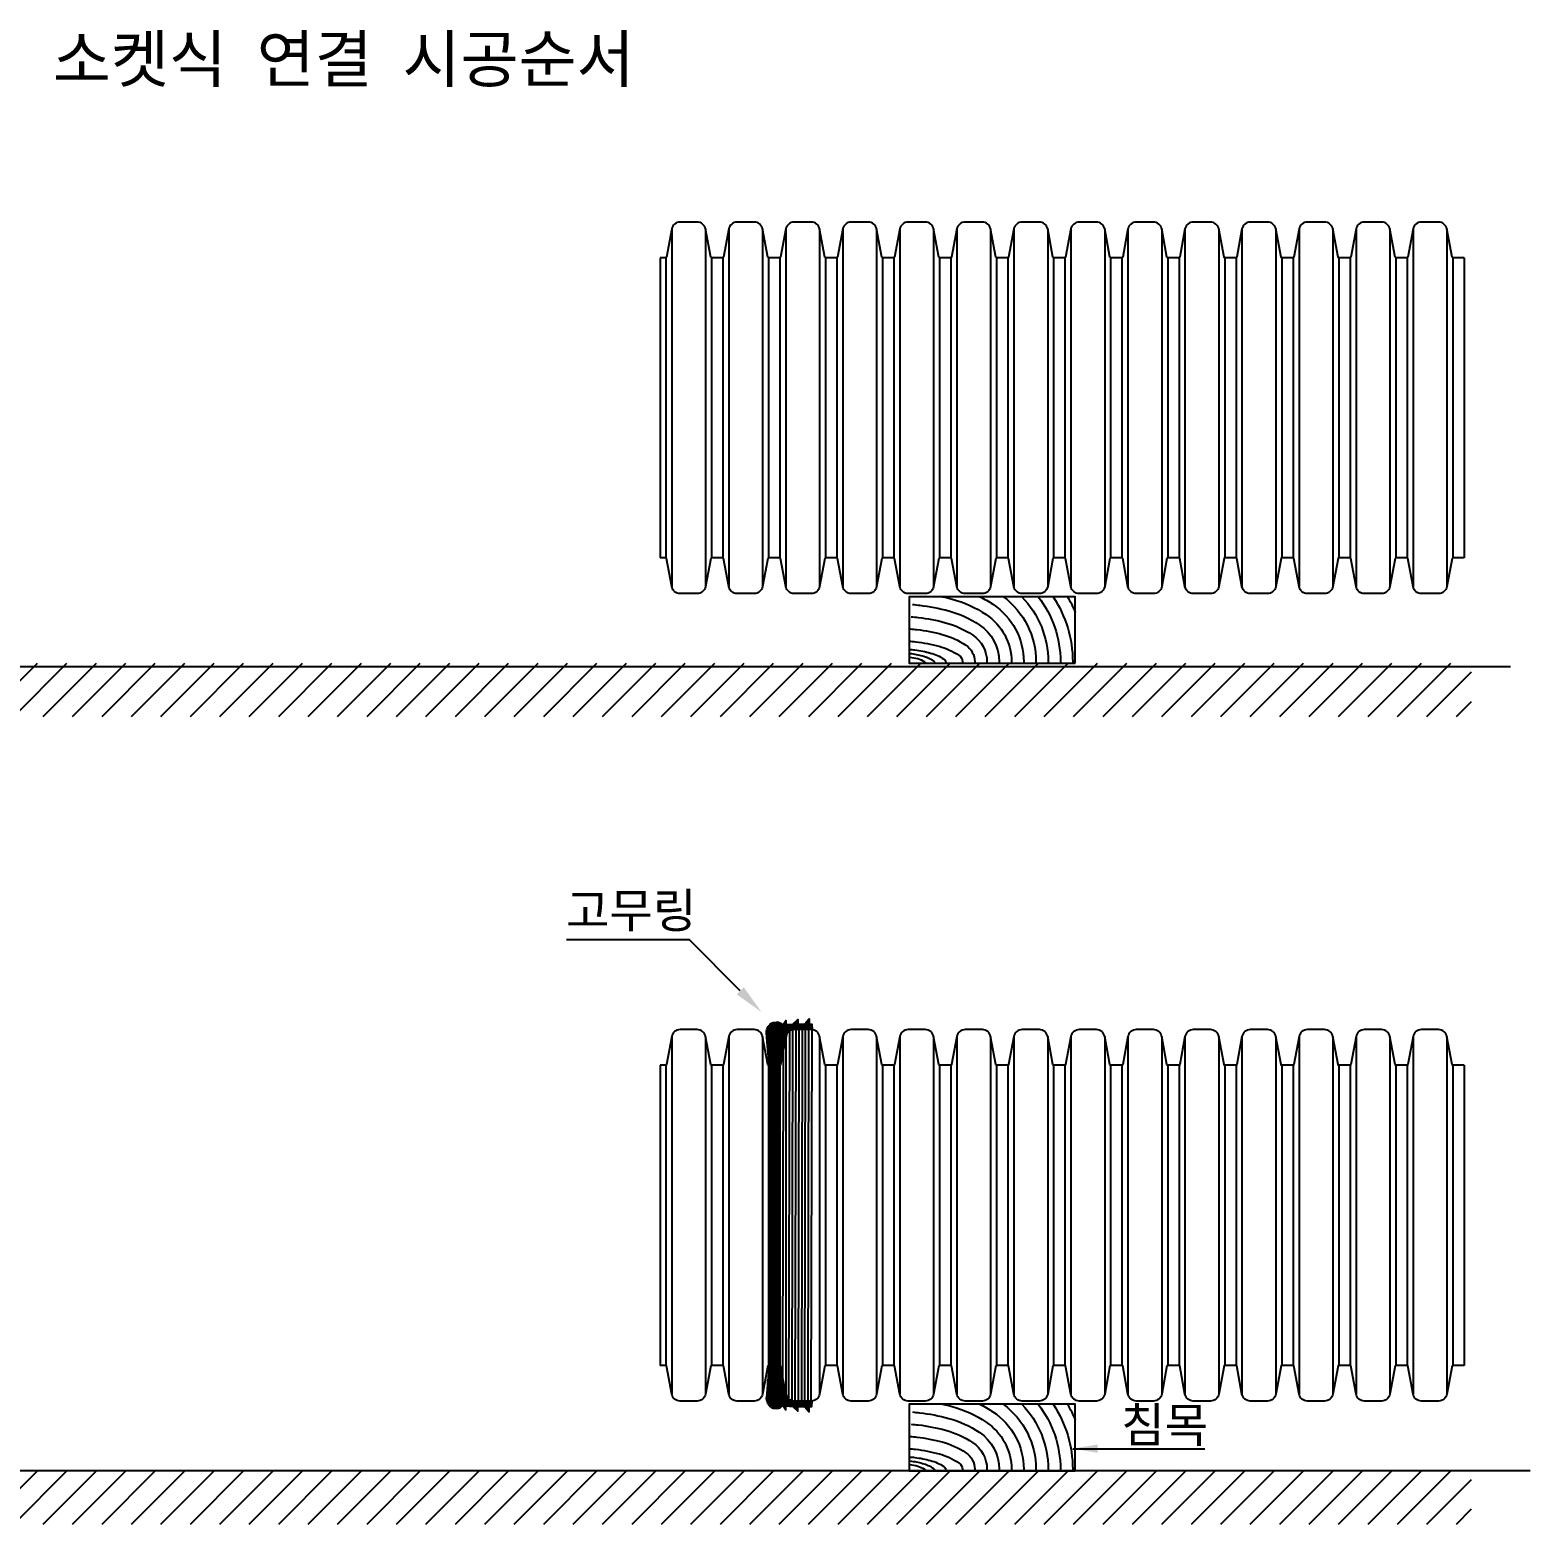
# Model space of a CAD drawing. Header units: inches. Extents: x 14 to 835, y 6 to 110.
# Drawn here: x 621.42 to 647.38, y 69.78 to 95.64 of the extents above; entities that cross this region are included whole.
import ezdxf

# ---------------------------------------------------------------- set-up
doc = ezdxf.new("R2010")
doc.units = ezdxf.units.IN
doc.header["$MEASUREMENT"] = 0
for name, color, linetype in [('ARHT', 8, 'Continuous'), ('CODN', 1, 'Continuous'), ('COMM', 7, 'Continuous'), ('TEXT', 3, 'Continuous')]:
    doc.layers.add(name, color=color, linetype=linetype)
doc.styles.add('돋움', font='DotumChe.TTF')

# ---------------------------------------------------------------- blocks, each defined once
blk = doc.blocks.new('*X17')
at = {"color": 0, "linetype": 'Continuous'}
for p, q in [((941, 571.55), (941, 573.16)), ((941.2, 571.55), (941.2, 572.93)), ((941.4, 571.55), (941.4, 572.71)), ((942.8, 571.55), (942.8, 573.03)), ((943, 571.55), (943, 572.84)), ((944.6, 570.14), (944.6, 572.94)), ((945.8, 565.96), (945.8, 572.71)), ((946, 565.96), (946, 572.73)), ((946.2, 565.96), (946.2, 572.72)), ((940.6, 571.55), (940.6, 572.41)), ((940.8, 571.55), (940.8, 572.41)), ((941.6, 571.55), (941.6, 572.48)), ((941.8, 571.55), (941.8, 572.45)), ((942, 571.55), (942, 572.44)), ((942.2, 571.55), (942.2, 572.42)), ((942.4, 571.55), (942.4, 572.41)), ((942.6, 571.55), (942.6, 572.4)), ((943.2, 571.55), (943.2, 572.65)), ((943.4, 571.55), (943.4, 572.46)), ((943.6, 571.55), (943.6, 572.39)), ((943.8, 571.54), (943.8, 572.38)), ((944, 571.47), (944, 572.37)), ((944.2, 571.33), (944.2, 572.36)), ((944.4, 571.01), (944.4, 572.34)), ((944.8, 569.26), (944.8, 572.62)), ((945, 568.36), (945, 572.33)), ((945.2, 567.43), (945.2, 572.4)), ((945.4, 566.5), (945.4, 572.56)), ((945.6, 565.96), (945.6, 572.66)), ((946.4, 565.96), (946.4, 572.67)), ((946.6, 565.96), (946.6, 572.67)), ((946.8, 565.96), (946.8, 572.56)), ((947, 565.96), (947, 572.42)), ((947.2, 566.19), (947.2, 572.23)), ((947.4, 568.23), (947.4, 571.94)), ((947.6, 570.99), (947.6, 571.28)), ((945.6, 518.79), (945.6, 565.95)), ((945.8, 518.79), (945.8, 565.95)), ((946, 518.79), (946, 565.95)), ((946.2, 518.79), (946.2, 565.95)), ((946.4, 518.79), (946.4, 565.95)), ((946.6, 518.79), (946.6, 565.95)), ((946.8, 518.79), (946.8, 565.95)), ((947, 518.79), (947, 565.95)), ((945.6, 512.08), (945.6, 518.79)), ((945.8, 512.03), (945.8, 518.79)), ((946, 512.01), (946, 518.79)), ((946.2, 512.02), (946.2, 518.79)), ((946.4, 512.07), (946.4, 518.79)), ((946.6, 512.08), (946.6, 518.79)), ((946.8, 512.18), (946.8, 518.79)), ((947, 512.32), (947, 518.79)), ((947.2, 512.51), (947.2, 518.55)), ((945, 512.41), (945, 516.38)), ((945.2, 512.34), (945.2, 517.31)), ((945.4, 512.18), (945.4, 518.24)), ((947.4, 512.8), (947.4, 516.51)), ((944.6, 511.81), (944.6, 514.6)), ((944.8, 512.12), (944.8, 515.48)), ((940.6, 512.33), (940.6, 513.19)), ((940.8, 512.33), (940.8, 513.19)), ((941, 511.58), (941, 513.19)), ((941.2, 511.81), (941.2, 513.19)), ((941.4, 512.03), (941.4, 513.19)), ((941.6, 512.26), (941.6, 513.19)), ((941.8, 512.29), (941.8, 513.19)), ((942, 512.3), (942, 513.19)), ((942.2, 512.32), (942.2, 513.19)), ((942.4, 512.33), (942.4, 513.19)), ((942.6, 512.34), (942.6, 513.19)), ((942.8, 511.71), (942.8, 513.19)), ((943, 511.9), (943, 513.19)), ((943.2, 512.09), (943.2, 513.19)), ((943.4, 512.28), (943.4, 513.19)), ((943.6, 512.35), (943.6, 513.19)), ((943.8, 512.36), (943.8, 513.2)), ((944, 512.37), (944, 513.27)), ((944.2, 512.39), (944.2, 513.41)), ((944.4, 512.4), (944.4, 513.73)), ((947.6, 513.46), (947.6, 513.75))]:
    blk.add_line(p, q, dxfattribs=at)

msp = doc.modelspace()

# ---------------------------------------------------------------- hatches: boundary and pattern name
at = {"layer": 'ARHT', "linetype": 'Continuous'}
h = msp.add_hatch(dxfattribs=at)
h.set_pattern_fill('ANSI31', color=256, scale=2.882788, style=0)
h.set_pattern_definition([(45, (354.74283, 44.64723), (-0.25480487, 0.25480487), [])])
h.paths.add_polyline_path([(604.314, 83.753), (646.368, 83.753), (646.368, 84.675), (604.313, 84.675)])
h = msp.add_hatch(dxfattribs=at)
h.set_pattern_fill('ANSI31', color=256, scale=2.882788, style=0)
h.set_pattern_definition([(45, (354.74283, 30.6703), (-0.25480487, 0.25480487), [])])
h.paths.add_polyline_path([(604.314, 69.776), (646.368, 69.776), (646.368, 70.698), (604.313, 70.698)])

# ---------------------------------------------------------------- linework, layer by layer
for p, q in [((632.524, 92.192), (632.524, 86.001)), ((633.108, 92.192), (633.108, 86.001)), ((633.511, 92.192), (633.511, 86.001)), ((634.096, 92.192), (634.096, 86.001)), ((634.498, 92.192), (634.498, 86.001)), ((635.083, 92.192), (635.083, 86.001)), ((635.485, 92.192), (635.485, 86.001)), ((636.07, 92.192), (636.07, 86.001)), ((636.472, 92.192), (636.472, 86.001)), ((637.057, 92.192), (637.057, 86.001)), ((637.459, 92.192), (637.459, 86.001)), ((638.044, 92.192), (638.044, 86.001)), ((638.446, 92.192), (638.446, 86.001)), ((639.031, 92.192), (639.031, 86.001)), ((639.433, 92.192), (639.433, 86.001)), ((640.018, 92.192), (640.018, 86.001)), ((640.42, 92.192), (640.42, 86.001)), ((641.005, 92.192), (641.005, 86.001)), ((641.407, 92.192), (641.407, 86.001)), ((641.992, 92.192), (641.992, 86.001)), ((642.394, 92.192), (642.394, 86.001)), ((642.979, 92.192), (642.979, 86.001)), ((643.381, 92.192), (643.381, 86.001)), ((643.966, 92.192), (643.966, 86.001)), ((644.368, 92.192), (644.368, 86.001)), ((644.953, 92.192), (644.953, 86.001)), ((645.355, 92.192), (645.355, 86.001)), ((645.94, 92.192), (645.94, 86.001)), ((632.323, 91.694), (632.323, 86.498)), ((632.421, 91.694), (632.421, 86.498)), ((633.211, 91.694), (633.211, 86.498)), ((633.408, 91.694), (633.408, 86.498)), ((634.198, 91.694), (634.198, 86.498)), ((634.395, 91.694), (634.395, 86.498)), ((635.185, 91.694), (635.185, 86.498)), ((635.382, 91.694), (635.382, 86.498)), ((636.172, 91.694), (636.172, 86.498)), ((636.369, 91.694), (636.369, 86.498)), ((637.159, 91.694), (637.159, 86.498)), ((637.356, 91.694), (637.356, 86.498)), ((638.146, 91.694), (638.146, 86.498)), ((638.343, 91.694), (638.343, 86.498)), ((639.133, 91.694), (639.133, 86.498)), ((639.33, 91.694), (639.33, 86.498)), ((640.12, 91.694), (640.12, 86.498)), ((640.317, 91.694), (640.317, 86.498)), ((641.108, 91.694), (641.108, 86.498)), ((641.304, 91.694), (641.304, 86.498)), ((642.095, 91.694), (642.095, 86.498)), ((642.291, 91.694), (642.291, 86.498)), ((643.082, 91.694), (643.082, 86.498)), ((643.278, 91.694), (643.278, 86.498)), ((644.069, 91.694), (644.069, 86.498)), ((644.265, 91.694), (644.265, 86.498)), ((645.056, 91.694), (645.056, 86.498)), ((645.252, 91.694), (645.252, 86.498)), ((646.043, 91.694), (646.043, 86.498)), ((646.239, 91.694), (646.239, 86.498)), ((632.524, 78.215), (632.524, 72.024)), ((633.108, 78.215), (633.108, 72.024)), ((633.511, 78.215), (633.511, 72.024)), ((634.096, 78.215), (634.096, 72.024)), ((634.498, 78.215), (634.498, 72.024)), ((634.498, 78.215), (634.498, 72.024)), ((635.083, 78.215), (635.083, 72.024)), ((635.485, 78.215), (635.485, 72.024)), ((636.07, 78.215), (636.07, 72.024)), ((636.472, 78.215), (636.472, 72.024)), ((637.057, 78.215), (637.057, 72.024)), ((637.459, 78.215), (637.459, 72.024)), ((638.044, 78.215), (638.044, 72.024)), ((638.446, 78.215), (638.446, 72.024)), ((639.031, 78.215), (639.031, 72.024)), ((639.433, 78.215), (639.433, 72.024)), ((640.018, 78.215), (640.018, 72.024)), ((640.42, 78.215), (640.42, 72.024)), ((641.005, 78.215), (641.005, 72.024)), ((641.407, 78.215), (641.407, 72.024)), ((641.992, 78.215), (641.992, 72.024)), ((642.394, 78.215), (642.394, 72.024)), ((642.979, 78.215), (642.979, 72.024)), ((643.381, 78.215), (643.381, 72.024)), ((643.966, 78.215), (643.966, 72.024)), ((644.368, 78.215), (644.368, 72.024)), ((644.953, 78.215), (644.953, 72.024)), ((645.355, 78.215), (645.355, 72.024)), ((645.94, 78.215), (645.94, 72.024)), ((632.323, 77.717), (632.323, 72.521)), ((632.421, 77.717), (632.421, 72.521)), ((633.211, 77.717), (633.211, 72.521)), ((633.408, 77.717), (633.408, 72.521)), ((634.198, 77.717), (634.198, 72.521)), ((634.395, 77.717), (634.395, 72.521)), ((635.185, 77.717), (635.185, 72.521)), ((635.382, 77.717), (635.382, 72.521)), ((636.172, 77.717), (636.172, 72.521)), ((636.369, 77.717), (636.369, 72.521)), ((637.159, 77.717), (637.159, 72.521)), ((637.356, 77.717), (637.356, 72.521)), ((638.146, 77.717), (638.146, 72.521)), ((638.343, 77.717), (638.343, 72.521)), ((639.133, 77.717), (639.133, 72.521)), ((639.33, 77.717), (639.33, 72.521)), ((640.12, 77.717), (640.12, 72.521)), ((640.317, 77.717), (640.317, 72.521)), ((641.108, 77.717), (641.108, 72.521)), ((641.304, 77.717), (641.304, 72.521)), ((642.095, 77.717), (642.095, 72.521)), ((642.291, 77.717), (642.291, 72.521)), ((643.082, 77.717), (643.082, 72.521)), ((643.278, 77.717), (643.278, 72.521)), ((644.069, 77.717), (644.069, 72.521)), ((644.265, 77.717), (644.265, 72.521)), ((645.056, 77.717), (645.056, 72.521)), ((645.252, 77.717), (645.252, 72.521)), ((646.043, 77.717), (646.043, 72.521)), ((646.239, 77.717), (646.239, 72.521))]:
    msp.add_line(p, q, dxfattribs=at)
for points in [[(636.689, 85.692, -0.005567), (636.814, 85.679, -0.038736), (637.319, 85.582, -0.07957), (637.847, 85.341, -0.251341), (638.192, 84.7, -0.007866), (638.191, 84.675, -0.04549)], [(637.213, 85.827, -0.011856), (637.376, 85.786, -0.07957), (637.965, 85.518, -0.251341), (638.404, 84.7, -0.006167), (638.403, 84.675, -0.04549)], [(637.856, 85.827, -0.02903), (638.082, 85.695, -0.251341), (638.616, 84.7, -0.005072), (638.616, 84.675, -0.04549)], [(638.263, 85.827, -0.236693), (638.828, 84.7, -0.004307), (638.828, 84.675, -0.04549)], [(638.583, 85.827, -0.195012), (639.04, 84.7, -0.003743), (639.04, 84.675, -0.04549)], [(638.864, 85.827, -0.167364), (639.252, 84.7, -0.003309), (639.252, 84.675, -0.04549)], [(639.125, 85.827, -0.14718), (639.464, 84.7, -0.002965), (639.464, 84.675, -0.04549)], [(639.374, 85.827, -0.033979), (639.509, 85.552, -0.04549)], [(636.669, 85.481, -0.005567), (636.79, 85.468, -0.038736), (637.263, 85.377, -0.07957), (637.73, 85.165, -0.251341), (637.98, 84.7, -0.010856), (637.979, 84.675, -0.04549)], [(636.65, 85.27, -0.005567), (636.766, 85.258, -0.038736), (637.207, 85.173, -0.07957), (637.613, 84.988, -0.251341), (637.768, 84.7, -0.017519), (637.767, 84.675, -0.04549)], [(636.631, 85.058, -0.005567), (636.742, 85.047, -0.038736), (637.151, 84.968, -0.07957), (637.496, 84.811, -0.251341), (637.556, 84.7, -0.04549), (637.553, 84.675, -0.07957)], [(636.631, 84.915, -0.007522), (636.731, 84.905, -0.038736), (637.004, 84.852, -0.07957), (637.233, 84.748, -0.24465), (637.273, 84.675, -0.251341)], [(636.631, 84.847, -0.001556), (636.647, 84.845, -0.038736), (636.865, 84.803, -0.07957), (637.049, 84.72, -0.194629), (637.079, 84.675, -0.251341)], [(636.631, 84.783, -0.002242), (636.646, 84.781, -0.038736), (636.782, 84.755, -0.07957), (636.897, 84.702, -0.191113), (636.916, 84.675, -0.251341)], [(636.689, 71.715, -0.005567), (636.814, 71.702, -0.038736), (637.319, 71.605, -0.07957), (637.847, 71.364, -0.251341), (638.192, 70.723, -0.007866), (638.191, 70.698, -0.04549)], [(637.213, 71.85, -0.011856), (637.376, 71.809, -0.07957), (637.965, 71.541, -0.251341), (638.404, 70.723, -0.006167), (638.403, 70.698, -0.04549)], [(637.856, 71.85, -0.02903), (638.082, 71.718, -0.251341), (638.616, 70.723, -0.005072), (638.616, 70.698, -0.04549)], [(638.263, 71.85, -0.236693), (638.828, 70.723, -0.004307), (638.828, 70.698, -0.04549)], [(638.583, 71.85, -0.195012), (639.04, 70.723, -0.003743), (639.04, 70.698, -0.04549)], [(638.864, 71.85, -0.167364), (639.252, 70.723, -0.003309), (639.252, 70.698, -0.04549)], [(639.125, 71.85, -0.14718), (639.464, 70.723, -0.002965), (639.464, 70.698, -0.04549)], [(639.374, 71.85, -0.033979), (639.509, 71.575, -0.04549)], [(636.669, 71.504, -0.005567), (636.79, 71.492, -0.038736), (637.263, 71.4, -0.07957), (637.73, 71.188, -0.251341), (637.98, 70.723, -0.010856), (637.979, 70.698, -0.04549)], [(636.65, 71.293, -0.005567), (636.766, 71.281, -0.038736), (637.207, 71.196, -0.07957), (637.613, 71.011, -0.251341), (637.768, 70.723, -0.017519), (637.767, 70.698, -0.04549)], [(636.631, 71.082, -0.005567), (636.742, 71.07, -0.038736), (637.151, 70.991, -0.07957), (637.496, 70.834, -0.251341), (637.556, 70.723, -0.04549), (637.553, 70.698, -0.07957)], [(636.631, 70.938, -0.007522), (636.731, 70.928, -0.038736), (637.004, 70.875, -0.07957), (637.233, 70.771, -0.24465), (637.273, 70.698, -0.251341)], [(636.631, 70.87, -0.001556), (636.647, 70.868, -0.038736), (636.865, 70.826, -0.07957), (637.049, 70.743, -0.194629), (637.079, 70.698, -0.251341)], [(636.631, 70.806, -0.002242), (636.646, 70.804, -0.038736), (636.782, 70.778, -0.07957), (636.897, 70.725, -0.191113), (636.916, 70.698, -0.251341)]]:
    msp.add_lwpolyline(points, format="xyb", dxfattribs=at)
for points in [[(634.553, 71.92), (634.567, 78.335)], [(634.608, 71.905), (634.622, 78.335)], [(634.663, 71.905), (634.677, 78.335)], [(634.718, 71.905), (634.732, 78.335)], [(634.773, 71.905), (634.787, 78.334)], [(634.773, 71.905), (634.787, 78.334)], [(634.828, 71.905), (634.842, 78.334)], [(634.883, 71.904), (634.897, 78.334)], [(634.939, 71.904), (634.952, 78.334)], [(634.444, 72.301), (634.456, 77.996)]]:
    msp.add_lwpolyline(points, dxfattribs=at)
at = {"layer": 'CODN'}
for p, q in [((632.829, 79.886), (630.705, 79.886)), ((633.711, 79.004), (632.829, 79.886))]:
    msp.add_line(p, q, dxfattribs=at)
at = {"layer": 'CODN', "linetype": 'Continuous'}
msp.add_line((639.464, 71.08), (641.75, 71.08), dxfattribs=at)
at = {"layer": 'CODN'}
msp.add_solid([(633.772, 79.065), (633.65, 78.943), (634.077, 78.638)], dxfattribs=at)
at = {"layer": 'CODN', "linetype": 'Continuous'}
msp.add_solid([(639.896, 71.008), (639.896, 71.152), (639.464, 71.08)], dxfattribs=at)
at = {"layer": 'COMM'}
for points in [[(646.239, 91.694), (646.141, 91.694), (646.043, 91.694, -0.360911), (646.031, 91.704), (645.94, 92.192, 0.360911), (645.796, 92.311), (645.499, 92.311, 0.360911), (645.355, 92.192), (645.264, 91.704, -0.360911), (645.252, 91.694), (645.154, 91.694), (645.056, 91.694, -0.360911), (645.044, 91.704), (644.953, 92.192, 0.360911), (644.809, 92.311), (644.512, 92.311, 0.360911), (644.368, 92.192), (644.277, 91.704, -0.360911), (644.265, 91.694), (644.167, 91.694), (644.069, 91.694, -0.360911), (644.057, 91.704), (643.966, 92.192, 0.360911), (643.822, 92.311), (643.525, 92.311, 0.360911), (643.381, 92.192), (643.29, 91.704, -0.360911), (643.278, 91.694), (643.18, 91.694), (643.082, 91.694, -0.360911), (643.07, 91.704), (642.979, 92.192, 0.360911), (642.835, 92.311), (642.538, 92.311, 0.360911), (642.394, 92.192), (642.303, 91.704, -0.360911), (642.291, 91.694), (642.193, 91.694), (642.095, 91.694, -0.360911), (642.083, 91.704), (641.992, 92.192, 0.360911), (641.848, 92.311), (641.551, 92.311, 0.360911), (641.407, 92.192), (641.316, 91.704, -0.360911), (641.304, 91.694), (641.206, 91.694), (641.108, 91.694, -0.360911), (641.096, 91.704), (641.005, 92.192, 0.360911), (640.861, 92.311), (640.564, 92.311, 0.360911), (640.42, 92.192), (640.329, 91.704, -0.360911), (640.317, 91.694), (640.219, 91.694), (640.12, 91.694, -0.360911), (640.109, 91.704), (640.018, 92.192, 0.360911), (639.874, 92.311), (639.577, 92.311, 0.360911), (639.433, 92.192), (639.342, 91.704, -0.360911), (639.33, 91.694), (639.232, 91.694), (639.133, 91.694, -0.360911), (639.122, 91.704), (639.031, 92.192, 0.360911), (638.887, 92.311), (638.59, 92.311, 0.360911), (638.446, 92.192), (638.355, 91.704, -0.360911), (638.343, 91.694), (638.245, 91.694), (638.146, 91.694, -0.360911), (638.135, 91.704), (638.044, 92.192, 0.360911), (637.9, 92.311), (637.603, 92.311, 0.360911), (637.459, 92.192), (637.368, 91.704, -0.360911), (637.356, 91.694), (637.258, 91.694), (637.159, 91.694, -0.360911), (637.148, 91.704), (637.057, 92.192, 0.360911), (636.913, 92.311), (636.616, 92.311, 0.360911), (636.472, 92.192), (636.38, 91.704, -0.360911), (636.369, 91.694), (636.271, 91.694), (636.172, 91.694, -0.360911), (636.161, 91.704), (636.07, 92.192, 0.360911), (635.926, 92.311), (635.629, 92.311, 0.360911), (635.485, 92.192), (635.393, 91.704, -0.360911), (635.382, 91.694), (635.284, 91.694), (635.185, 91.694, -0.360911), (635.174, 91.704), (635.083, 92.192, 0.360911), (634.939, 92.311), (634.642, 92.311, 0.360911), (634.498, 92.192), (634.406, 91.704, -0.360911), (634.395, 91.694), (634.297, 91.694), (634.198, 91.694, -0.360911), (634.187, 91.704), (634.096, 92.192, 0.360911), (633.951, 92.311), (633.655, 92.311, 0.360911), (633.511, 92.192), (633.419, 91.704, -0.360911), (633.408, 91.694), (633.31, 91.694), (633.211, 91.694, -0.360911), (633.2, 91.704), (633.108, 92.192, 0.360911), (632.964, 92.311), (632.668, 92.311, 0.360911), (632.524, 92.192), (632.432, 91.704, -0.360911), (632.421, 91.694), (632.323, 91.694)], [(646.239, 86.498), (646.141, 86.498), (646.043, 86.498, 0.360911), (646.031, 86.489), (645.94, 86.001, -0.360911), (645.796, 85.881), (645.499, 85.881, -0.360911), (645.355, 86.001), (645.264, 86.489, 0.360911), (645.252, 86.498), (645.154, 86.498), (645.056, 86.498, 0.360911), (645.044, 86.489), (644.953, 86.001, -0.360911), (644.809, 85.881), (644.512, 85.881, -0.360911), (644.368, 86.001), (644.277, 86.489, 0.360911), (644.265, 86.498), (644.167, 86.498), (644.069, 86.498, 0.360911), (644.057, 86.489), (643.966, 86.001, -0.360911), (643.822, 85.881), (643.525, 85.881, -0.360911), (643.381, 86.001), (643.29, 86.489, 0.360911), (643.278, 86.498), (643.18, 86.498), (643.082, 86.498, 0.360911), (643.07, 86.489), (642.979, 86.001, -0.360911), (642.835, 85.881), (642.538, 85.881, -0.360911), (642.394, 86.001), (642.303, 86.489, 0.360911), (642.291, 86.498), (642.193, 86.498), (642.095, 86.498, 0.360911), (642.083, 86.489), (641.992, 86.001, -0.360911), (641.848, 85.881), (641.551, 85.881, -0.360911), (641.407, 86.001), (641.316, 86.489, 0.360911), (641.304, 86.498), (641.206, 86.498), (641.108, 86.498, 0.360911), (641.096, 86.489), (641.005, 86.001, -0.360911), (640.861, 85.881), (640.564, 85.881, -0.360911), (640.42, 86.001), (640.329, 86.489, 0.360911), (640.317, 86.498), (640.219, 86.498), (640.12, 86.498, 0.360911), (640.109, 86.489), (640.018, 86.001, -0.360911), (639.874, 85.881), (639.577, 85.881, -0.360911), (639.433, 86.001), (639.342, 86.489, 0.360911), (639.33, 86.498), (639.232, 86.498), (639.133, 86.498, 0.360911), (639.122, 86.489), (639.031, 86.001, -0.360911), (638.887, 85.881), (638.59, 85.881, -0.360911), (638.446, 86.001), (638.355, 86.489, 0.360911), (638.343, 86.498), (638.245, 86.498), (638.146, 86.498, 0.360911), (638.135, 86.489), (638.044, 86.001, -0.360911), (637.9, 85.881), (637.603, 85.881, -0.360911), (637.459, 86.001), (637.368, 86.489, 0.360911), (637.356, 86.498), (637.258, 86.498), (637.159, 86.498, 0.360911), (637.148, 86.489), (637.057, 86.001, -0.360911), (636.913, 85.881), (636.616, 85.881, -0.360911), (636.472, 86.001), (636.38, 86.489, 0.360911), (636.369, 86.498), (636.271, 86.498), (636.172, 86.498, 0.360911), (636.161, 86.489), (636.07, 86.001, -0.360911), (635.926, 85.881), (635.629, 85.881, -0.360911), (635.485, 86.001), (635.393, 86.489, 0.360911), (635.382, 86.498), (635.284, 86.498), (635.185, 86.498, 0.360911), (635.174, 86.489), (635.083, 86.001, -0.360911), (634.939, 85.881), (634.642, 85.881, -0.360911), (634.498, 86.001), (634.406, 86.489, 0.360911), (634.395, 86.498), (634.297, 86.498), (634.198, 86.498, 0.360911), (634.187, 86.489), (634.096, 86.001, -0.360911), (633.951, 85.881), (633.655, 85.881, -0.360911), (633.511, 86.001), (633.419, 86.489, 0.360911), (633.408, 86.498), (633.31, 86.498), (633.211, 86.498, 0.360911), (633.2, 86.489), (633.108, 86.001, -0.360911), (632.964, 85.881), (632.668, 85.881, -0.360911), (632.524, 86.001), (632.432, 86.489, 0.360911), (632.421, 86.498), (632.323, 86.498)], [(634.625, 78.334), (634.61, 78.333, 0.388398), (634.516, 78.264), (634.462, 78.024), (634.398, 77.727, -0.360911), (634.387, 77.717), (634.224, 77.717), (634.213, 77.727), (634.18, 78.055), (634.166, 78.278, -0.314516), (634.277, 78.457), (634.299, 78.457, -0.311097), (634.438, 78.42), (634.455, 78.42), (634.499, 78.489), (634.5, 78.42), (634.622, 78.427), (634.707, 78.508), (634.704, 78.427), (634.825, 78.434), (634.902, 78.52), (634.904, 78.429), (634.95, 78.429), (634.952, 78.334), (634.625, 78.334, 0.026296), (634.61, 78.333)], [(646.239, 77.717), (646.141, 77.717), (646.043, 77.717, -0.360911), (646.031, 77.727), (645.94, 78.215, 0.360911), (645.796, 78.334), (645.499, 78.334, 0.360911), (645.355, 78.215), (645.264, 77.727, -0.360911), (645.252, 77.717), (645.154, 77.717), (645.056, 77.717, -0.360911), (645.044, 77.727), (644.953, 78.215, 0.360911), (644.809, 78.334), (644.512, 78.334, 0.360911), (644.368, 78.215), (644.277, 77.727, -0.360911), (644.265, 77.717), (644.167, 77.717), (644.069, 77.717, -0.360911), (644.057, 77.727), (643.966, 78.215, 0.360911), (643.822, 78.334), (643.525, 78.334, 0.360911), (643.381, 78.215), (643.29, 77.727, -0.360911), (643.278, 77.717), (643.18, 77.717), (643.082, 77.717, -0.360911), (643.07, 77.727), (642.979, 78.215, 0.360911), (642.835, 78.334), (642.538, 78.334, 0.360911), (642.394, 78.215), (642.303, 77.727, -0.360911), (642.291, 77.717), (642.193, 77.717), (642.095, 77.717, -0.360911), (642.083, 77.727), (641.992, 78.215, 0.360911), (641.848, 78.334), (641.551, 78.334, 0.360911), (641.407, 78.215), (641.316, 77.727, -0.360911), (641.304, 77.717), (641.206, 77.717), (641.108, 77.717, -0.360911), (641.096, 77.727), (641.005, 78.215, 0.360911), (640.861, 78.334), (640.564, 78.334, 0.360911), (640.42, 78.215), (640.329, 77.727, -0.360911), (640.317, 77.717), (640.219, 77.717), (640.12, 77.717, -0.360911), (640.109, 77.727), (640.018, 78.215, 0.360911), (639.874, 78.334), (639.577, 78.334, 0.360911), (639.433, 78.215), (639.342, 77.727, -0.360911), (639.33, 77.717), (639.232, 77.717), (639.133, 77.717, -0.360911), (639.122, 77.727), (639.031, 78.215, 0.360911), (638.887, 78.334), (638.59, 78.334, 0.360911), (638.446, 78.215), (638.355, 77.727, -0.360911), (638.343, 77.717), (638.245, 77.717), (638.146, 77.717, -0.360911), (638.135, 77.727), (638.044, 78.215, 0.360911), (637.9, 78.334), (637.603, 78.334, 0.360911), (637.459, 78.215), (637.368, 77.727, -0.360911), (637.356, 77.717), (637.258, 77.717), (637.159, 77.717, -0.360911), (637.148, 77.727), (637.057, 78.215, 0.360911), (636.913, 78.334), (636.616, 78.334, 0.360911), (636.472, 78.215), (636.38, 77.727, -0.360911), (636.369, 77.717), (636.271, 77.717), (636.172, 77.717, -0.360911), (636.161, 77.727), (636.07, 78.215, 0.360911), (635.926, 78.334), (635.629, 78.334, 0.360911), (635.485, 78.215), (635.393, 77.727, -0.360911), (635.382, 77.717), (635.284, 77.717), (635.185, 77.717, -0.360911), (635.174, 77.727), (635.083, 78.215, 0.360911), (634.939, 78.334), (634.642, 78.334, 0.360911), (634.498, 78.215), (634.406, 77.727, -0.360911), (634.395, 77.717), (634.297, 77.717), (634.198, 77.717, -0.360911), (634.187, 77.727), (634.096, 78.215, 0.360911), (633.951, 78.334), (633.655, 78.334, 0.360911), (633.511, 78.215), (633.419, 77.727, -0.360911), (633.408, 77.717), (633.31, 77.717), (633.211, 77.717, -0.360911), (633.2, 77.727), (633.108, 78.215, 0.360911), (632.964, 78.334), (632.668, 78.334, 0.360911), (632.524, 78.215), (632.432, 77.727, -0.360911), (632.421, 77.717), (632.323, 77.717)], [(646.239, 72.521), (646.141, 72.521), (646.043, 72.521, 0.360911), (646.031, 72.512), (645.94, 72.024, -0.360911), (645.796, 71.904), (645.499, 71.904, -0.360911), (645.355, 72.024), (645.264, 72.512, 0.360911), (645.252, 72.521), (645.154, 72.521), (645.056, 72.521, 0.360911), (645.044, 72.512), (644.953, 72.024, -0.360911), (644.809, 71.904), (644.512, 71.904, -0.360911), (644.368, 72.024), (644.277, 72.512, 0.360911), (644.265, 72.521), (644.167, 72.521), (644.069, 72.521, 0.360911), (644.057, 72.512), (643.966, 72.024, -0.360911), (643.822, 71.904), (643.525, 71.904, -0.360911), (643.381, 72.024), (643.29, 72.512, 0.360911), (643.278, 72.521), (643.18, 72.521), (643.082, 72.521, 0.360911), (643.07, 72.512), (642.979, 72.024, -0.360911), (642.835, 71.904), (642.538, 71.904, -0.360911), (642.394, 72.024), (642.303, 72.512, 0.360911), (642.291, 72.521), (642.193, 72.521), (642.095, 72.521, 0.360911), (642.083, 72.512), (641.992, 72.024, -0.360911), (641.848, 71.904), (641.551, 71.904, -0.360911), (641.407, 72.024), (641.316, 72.512, 0.360911), (641.304, 72.521), (641.206, 72.521), (641.108, 72.521, 0.360911), (641.096, 72.512), (641.005, 72.024, -0.360911), (640.861, 71.904), (640.564, 71.904, -0.360911), (640.42, 72.024), (640.329, 72.512, 0.360911), (640.317, 72.521), (640.219, 72.521), (640.12, 72.521, 0.360911), (640.109, 72.512), (640.018, 72.024, -0.360911), (639.874, 71.904), (639.577, 71.904, -0.360911), (639.433, 72.024), (639.342, 72.512, 0.360911), (639.33, 72.521), (639.232, 72.521), (639.133, 72.521, 0.360911), (639.122, 72.512), (639.031, 72.024, -0.360911), (638.887, 71.904), (638.59, 71.904, -0.360911), (638.446, 72.024), (638.355, 72.512, 0.360911), (638.343, 72.521), (638.245, 72.521), (638.146, 72.521, 0.360911), (638.135, 72.512), (638.044, 72.024, -0.360911), (637.9, 71.904), (637.603, 71.904, -0.360911), (637.459, 72.024), (637.368, 72.512, 0.360911), (637.356, 72.521), (637.258, 72.521), (637.159, 72.521, 0.360911), (637.148, 72.512), (637.057, 72.024, -0.360911), (636.913, 71.904), (636.616, 71.904, -0.360911), (636.472, 72.024), (636.38, 72.512, 0.360911), (636.369, 72.521), (636.271, 72.521), (636.172, 72.521, 0.360911), (636.161, 72.512), (636.07, 72.024, -0.360911), (635.926, 71.904), (635.629, 71.904, -0.360911), (635.485, 72.024), (635.393, 72.512, 0.360911), (635.382, 72.521), (635.284, 72.521), (635.185, 72.521, 0.360911), (635.174, 72.512), (635.083, 72.024, -0.360911), (634.939, 71.904), (634.642, 71.904, -0.360911), (634.498, 72.024), (634.406, 72.512, 0.360911), (634.395, 72.521), (634.297, 72.521), (634.198, 72.521, 0.360911), (634.187, 72.512), (634.096, 72.024, -0.360911), (633.951, 71.904), (633.655, 71.904, -0.360911), (633.511, 72.024), (633.419, 72.512, 0.360911), (633.408, 72.521), (633.31, 72.521), (633.211, 72.521, 0.360911), (633.2, 72.512), (633.108, 72.024, -0.360911), (632.964, 71.904), (632.668, 71.904, -0.360911), (632.524, 72.024), (632.432, 72.512, 0.360911), (632.421, 72.521), (632.323, 72.521)], [(634.625, 71.905), (634.61, 71.905, -0.388398), (634.516, 71.975), (634.462, 72.215), (634.398, 72.512, 0.360911), (634.387, 72.521), (634.224, 72.521), (634.213, 72.512), (634.18, 72.183), (634.166, 71.96, 0.314516), (634.277, 71.782), (634.299, 71.782, 0.311097), (634.438, 71.819), (634.455, 71.819), (634.499, 71.75), (634.5, 71.819), (634.622, 71.812), (634.707, 71.731), (634.704, 71.812), (634.825, 71.805), (634.902, 71.719), (634.904, 71.81), (634.95, 71.81), (634.952, 71.905), (634.625, 71.905, -0.026296), (634.61, 71.905)]]:
    msp.add_lwpolyline(points, format="xyb", dxfattribs=at)
for points in [[(639.509, 84.675), (639.509, 85.827), (636.631, 85.827), (636.631, 84.675)], [(639.509, 70.698), (639.509, 71.85), (636.631, 71.85), (636.631, 70.698)]]:
    msp.add_lwpolyline(points, close=True, dxfattribs=at)
for points in [[(647.043, 84.613), (622.064, 84.613), (602.965, 84.613)], [(647.379, 70.698), (622.4, 70.698), (603.301, 70.698)]]:
    msp.add_lwpolyline(points, dxfattribs=at)

# ---------------------------------------------------------------- block references
at = {"layer": 'ARHT', "linetype": 'Continuous', "xscale": -0.1101587104798282, "yscale": 0.1101587104798282, "zscale": 0.1101587102783804}
msp.add_blockref('*X17', (738.553, 15.373), dxfattribs=at)

# ---------------------------------------------------------------- texts
at = {"layer": 'TEXT', "style": '돋움'}
for s, height, p in [('소켓식 연결 시공순서', 0.8, (621.812, 94.733)), ('고무링', 0.6, (630.692, 80.096)), ('침목', 0.6, (640.302, 71.193))]:
    msp.add_text(s, height=height, dxfattribs=at).set_placement(p)

doc.saveas('drawing.dxf')
